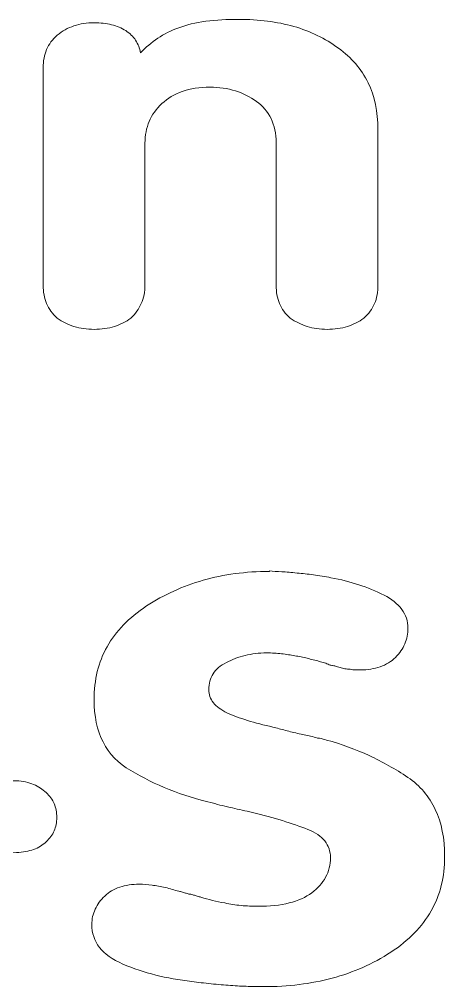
# Model space of a CAD drawing. Header units: millimetres. Extents: x -847 to 848, y -600 to 600.
# Drawn here: x -635.7 to -593.1, y -599.5 to -502.7 of the extents above; entities that cross this region are included whole.
import ezdxf

# ---------------------------------------------------------------- set-up
doc = ezdxf.new("R2010")
doc.units = ezdxf.units.MM
doc.header["$MEASUREMENT"] = 0

msp = doc.modelspace()

# ---------------------------------------------------------------- linework, layer by layer
at = {"color": 250, "lineweight": 5}
for points, knots in [([(-633.2995, -529.2813), (-633.2995, -529.2813), (-633.2995, -507.5497), (-633.2995, -507.5497), (-633.2995, -507.5497), (-633.2995, -506.9083), (-633.1863, -506.314), (-632.9599, -505.767), (-632.9599, -505.767), (-632.7335, -505.2199), (-632.3751, -504.7389), (-631.8846, -504.3239), (-631.8846, -504.3239), (-631.3942, -503.9088), (-630.8377, -503.5976), (-630.2151, -503.3901), (-630.2151, -503.3901), (-629.5926, -503.1826), (-628.9229, -503.0788), (-628.2061, -503.0788), (-628.2061, -503.0788), (-627.5647, -503.0788), (-626.9799, -503.1448), (-626.4517, -503.2769), (-626.4517, -503.2769), (-625.9235, -503.4089), (-625.4519, -503.607), (-625.0369, -503.8711), (-625.0369, -503.8711), (-624.6219, -504.1352), (-624.2918, -504.4559), (-624.0465, -504.8332), (-624.0465, -504.8332), (-623.8013, -505.2105), (-623.6409, -505.6255), (-623.5655, -506.0782), (-623.5655, -506.0782), (-623.0373, -505.55), (-622.4619, -505.069), (-621.8394, -504.6351), (-621.8394, -504.6351), (-621.2169, -504.2012), (-620.5095, -503.8522), (-619.7172, -503.5881), (-619.7172, -503.5881), (-618.9626, -503.2863), (-618.0665, -503.0694), (-617.029, -502.9373), (-617.029, -502.9373), (-615.9915, -502.8053), (-614.8879, -502.7393), (-613.7183, -502.7393), (-613.7183, -502.7393), (-611.7187, -502.7393), (-609.8889, -502.9751), (-608.2288, -503.4467), (-608.2288, -503.4467), (-606.5687, -503.9183), (-605.0785, -504.6445), (-603.758, -505.6255), (-603.758, -505.6255), (-602.4375, -506.5687), (-601.4471, -507.7194), (-600.7868, -509.0777), (-600.7868, -509.0777), (-600.1266, -510.4359), (-599.7965, -511.9828), (-599.7965, -513.7183), (-599.7965, -513.7183), (-599.7965, -513.7183), (-599.7965, -529.2813), (-599.7965, -529.2813), (-599.7965, -529.2813), (-599.7965, -529.9982), (-599.9097, -530.6301), (-600.136, -531.1772), (-600.136, -531.1772), (-600.3624, -531.7243), (-600.7208, -532.2053), (-601.2113, -532.6203), (-601.2113, -532.6203), (-601.7018, -532.9976), (-602.2488, -533.2806), (-602.8525, -533.4692), (-602.8525, -533.4692), (-603.4561, -533.6578), (-604.1353, -533.7522), (-604.8898, -533.7522), (-604.8898, -533.7522), (-605.6067, -533.7522), (-606.2669, -533.6578), (-606.8706, -533.4692), (-606.8706, -533.4692), (-607.4742, -533.2806), (-608.0402, -532.9976), (-608.5684, -532.6203), (-608.5684, -532.6203), (-609.0588, -532.2053), (-609.4173, -531.7243), (-609.6436, -531.1772), (-609.6436, -531.1772), (-609.87, -530.6301), (-609.9832, -530.017), (-609.9832, -529.3379), (-609.9832, -529.3379), (-609.9832, -529.3379), (-609.9832, -515.0765), (-609.9832, -515.0765), (-609.9832, -515.0765), (-609.9832, -514.171), (-610.153, -513.3693), (-610.4925, -512.6713), (-610.4925, -512.6713), (-610.8321, -511.9733), (-611.3226, -511.398), (-611.9639, -510.9452), (-611.9639, -510.9452), (-612.5676, -510.4925), (-613.2656, -510.1435), (-614.0579, -509.8983), (-614.0579, -509.8983), (-614.8502, -509.653), (-615.6991, -509.5304), (-616.6046, -509.5304), (-616.6046, -509.5304), (-617.661, -509.5304), (-618.5853, -509.6719), (-619.3776, -509.9548), (-619.3776, -509.9548), (-620.1699, -510.2378), (-620.849, -510.6434), (-621.415, -511.1716), (-621.415, -511.1716), (-621.9809, -511.6998), (-622.4053, -512.294), (-622.6883, -512.9543), (-622.6883, -512.9543), (-622.9713, -513.6145), (-623.1127, -514.3408), (-623.1127, -515.1331), (-623.1127, -515.1331), (-623.1127, -515.1331), (-623.1127, -529.2813), (-623.1127, -529.2813), (-623.1127, -529.2813), (-623.1127, -529.9982), (-623.2354, -530.6301), (-623.4806, -531.1772), (-623.4806, -531.1772), (-623.7258, -531.7243), (-624.0748, -532.2053), (-624.5276, -532.6203), (-624.5276, -532.6203), (-625.018, -532.9976), (-625.5651, -533.2806), (-626.1688, -533.4692), (-626.1688, -533.4692), (-626.7724, -533.6578), (-627.4515, -533.7522), (-628.2061, -533.7522), (-628.2061, -533.7522), (-628.9229, -533.7522), (-629.5926, -533.6578), (-630.2151, -533.4692), (-630.2151, -533.4692), (-630.8377, -533.2806), (-631.3942, -532.9976), (-631.8846, -532.6203), (-631.8846, -532.6203), (-632.3751, -532.2053), (-632.7335, -531.7243), (-632.9599, -531.1772), (-632.9599, -531.1772), (-633.1863, -530.6301), (-633.2995, -530.017), (-633.2995, -529.3379), (-633.2995, -529.3379), (-633.2995, -529.3379), (-633.2995, -529.2813), (-633.2995, -529.2813)], [0, 0, 0, 0, 0.0222222, 0.0222222, 0.0222222, 0.0222222, 0.0444444, 0.0444444, 0.0444444, 0.0444444, 0.0666667, 0.0666667, 0.0666667, 0.0666667, 0.0888889, 0.0888889, 0.0888889, 0.0888889, 0.1111111, 0.1111111, 0.1111111, 0.1111111, 0.1333333, 0.1333333, 0.1333333, 0.1333333, 0.1555556, 0.1555556, 0.1555556, 0.1555556, 0.1777778, 0.1777778, 0.1777778, 0.1777778, 0.2, 0.2, 0.2, 0.2, 0.2222222, 0.2222222, 0.2222222, 0.2222222, 0.2444444, 0.2444444, 0.2444444, 0.2444444, 0.2666667, 0.2666667, 0.2666667, 0.2666667, 0.2888889, 0.2888889, 0.2888889, 0.2888889, 0.3111111, 0.3111111, 0.3111111, 0.3111111, 0.3333333, 0.3333333, 0.3333333, 0.3333333, 0.3555556, 0.3555556, 0.3555556, 0.3555556, 0.3777778, 0.3777778, 0.3777778, 0.3777778, 0.4, 0.4, 0.4, 0.4, 0.4222222, 0.4222222, 0.4222222, 0.4222222, 0.4444444, 0.4444444, 0.4444444, 0.4444444, 0.4666667, 0.4666667, 0.4666667, 0.4666667, 0.4888889, 0.4888889, 0.4888889, 0.4888889, 0.5111111, 0.5111111, 0.5111111, 0.5111111, 0.5333333, 0.5333333, 0.5333333, 0.5333333, 0.5555556, 0.5555556, 0.5555556, 0.5555556, 0.5777778, 0.5777778, 0.5777778, 0.5777778, 0.6, 0.6, 0.6, 0.6, 0.6222222, 0.6222222, 0.6222222, 0.6222222, 0.6444444, 0.6444444, 0.6444444, 0.6444444, 0.6666667, 0.6666667, 0.6666667, 0.6666667, 0.6888889, 0.6888889, 0.6888889, 0.6888889, 0.7111111, 0.7111111, 0.7111111, 0.7111111, 0.7333333, 0.7333333, 0.7333333, 0.7333333, 0.7555556, 0.7555556, 0.7555556, 0.7555556, 0.7777778, 0.7777778, 0.7777778, 0.7777778, 0.8, 0.8, 0.8, 0.8, 0.8222222, 0.8222222, 0.8222222, 0.8222222, 0.8444444, 0.8444444, 0.8444444, 0.8444444, 0.8666667, 0.8666667, 0.8666667, 0.8666667, 0.8888889, 0.8888889, 0.8888889, 0.8888889, 0.9111111, 0.9111111, 0.9111111, 0.9111111, 0.9333333, 0.9333333, 0.9333333, 0.9333333, 0.9555556, 0.9555556, 0.9555556, 0.9555556, 0.9777778, 0.9777778, 0.9777778, 0.9777778, 1, 1, 1, 1]), ([(-610.6624, -557.9173), (-610.2851, -557.9551), (-609.8701, -557.9834), (-609.4173, -558.0022), (-609.4173, -558.0022), (-608.9646, -558.0211), (-608.4553, -558.0683), (-607.8893, -558.1437), (-607.8893, -558.1437), (-607.3611, -558.1814), (-606.8141, -558.238), (-606.2481, -558.3135), (-606.2481, -558.3135), (-605.6822, -558.3889), (-605.0974, -558.4833), (-604.4938, -558.5965), (-604.4938, -558.5965), (-603.5128, -558.7851), (-602.5885, -559.0209), (-601.7207, -559.3039), (-601.7207, -559.3039), (-600.853, -559.5868), (-600.0041, -559.9358), (-599.174, -560.3508), (-599.174, -560.3508), (-598.4195, -560.7281), (-597.8347, -561.1997), (-597.4197, -561.7657), (-597.4197, -561.7657), (-597.0046, -562.3316), (-596.7971, -562.9541), (-596.7971, -563.6332), (-596.7971, -563.6332), (-596.7971, -564.1992), (-596.9009, -564.7274), (-597.1084, -565.2178), (-597.1084, -565.2178), (-597.3159, -565.7083), (-597.6272, -566.161), (-598.0422, -566.5761), (-598.0422, -566.5761), (-598.4572, -566.9911), (-598.9665, -567.3023), (-599.5702, -567.5098), (-599.5702, -567.5098), (-600.1738, -567.7173), (-600.8341, -567.8211), (-601.5509, -567.8211), (-601.5509, -567.8211), (-601.7018, -567.8211), (-601.8622, -567.8211), (-602.032, -567.8211), (-602.032, -567.8211), (-602.2018, -567.8211), (-602.381, -567.8022), (-602.5696, -567.7645), (-602.5696, -567.7645), (-602.7583, -567.7645), (-602.9375, -567.7456), (-603.1072, -567.7079), (-603.1072, -567.7079), (-603.277, -567.6702), (-603.4374, -567.6325), (-603.5883, -567.5947), (-603.5883, -567.5947), (-603.6637, -567.557), (-603.7486, -567.5287), (-603.8429, -567.5098), (-603.8429, -567.5098), (-603.9373, -567.491), (-604.0222, -567.4627), (-604.0976, -567.4249), (-604.0976, -567.4249), (-604.1731, -567.4249), (-604.258, -567.4155), (-604.3523, -567.3967), (-604.3523, -567.3967), (-604.4466, -567.3778), (-604.5504, -567.3495), (-604.6635, -567.3118), (-604.6635, -567.3118), (-604.8145, -567.2363), (-604.9748, -567.1703), (-605.1446, -567.1137), (-605.1446, -567.1137), (-605.3144, -567.0571), (-605.4936, -567.0099), (-605.6822, -566.9722), (-605.6822, -566.9722), (-606.0595, -566.859), (-606.4557, -566.7553), (-606.8707, -566.6609), (-606.8707, -566.6609), (-607.2857, -566.5666), (-607.7007, -566.4817), (-608.1157, -566.4063), (-608.1157, -566.4063), (-608.5307, -566.3308), (-608.974, -566.2648), (-609.4456, -566.2082), (-609.4456, -566.2082), (-609.9173, -566.1516), (-610.4172, -566.1233), (-610.9454, -566.1233), (-610.9454, -566.1233), (-611.6999, -566.1233), (-612.4168, -566.2082), (-613.0959, -566.378), (-613.0959, -566.378), (-613.775, -566.5478), (-614.3975, -566.7836), (-614.9635, -567.0854), (-614.9635, -567.0854), (-615.5671, -567.3872), (-616.0104, -567.7645), (-616.2934, -568.2172), (-616.2934, -568.2172), (-616.5764, -568.67), (-616.7178, -569.1982), (-616.7178, -569.8018), (-616.7178, -569.8018), (-616.7178, -570.2923), (-616.5669, -570.7262), (-616.2651, -571.1035), (-616.2651, -571.1035), (-615.9633, -571.4808), (-615.5105, -571.8203), (-614.9069, -572.1222), (-614.9069, -572.1222), (-614.3032, -572.3863), (-613.6147, -572.6409), (-612.8412, -572.8862), (-612.8412, -572.8862), (-612.0678, -573.1314), (-611.2283, -573.3483), (-610.3228, -573.537), (-610.3228, -573.537), (-609.9078, -573.6502), (-609.4834, -573.7634), (-609.0495, -573.8765), (-609.0495, -573.8765), (-608.6156, -573.9897), (-608.1534, -574.1029), (-607.663, -574.2161), (-607.663, -574.2161), (-607.4366, -574.2538), (-607.2197, -574.301), (-607.0122, -574.3576), (-607.0122, -574.3576), (-606.8046, -574.4142), (-606.5877, -574.4613), (-606.3613, -574.4991), (-606.3613, -574.4991), (-606.135, -574.5745), (-605.8992, -574.6311), (-605.6539, -574.6688), (-605.6539, -574.6688), (-605.4087, -574.7066), (-605.1729, -574.7632), (-604.9465, -574.8386), (-604.9465, -574.8386), (-603.4374, -575.2536), (-602.0131, -575.7724), (-600.6737, -576.3949), (-600.6737, -576.3949), (-599.3344, -577.0174), (-598.0422, -577.7437), (-596.7971, -578.5737), (-596.7971, -578.5737), (-595.5898, -579.4038), (-594.6749, -580.479), (-594.0524, -581.7995), (-594.0524, -581.7995), (-593.4299, -583.12), (-593.1186, -584.6858), (-593.1186, -586.4968), (-593.1186, -586.4968), (-593.1186, -588.5341), (-593.5713, -590.3451), (-594.4768, -591.9297), (-594.4768, -591.9297), (-595.3823, -593.5143), (-596.7217, -594.8914), (-598.4949, -596.061), (-598.4949, -596.061), (-600.3059, -597.2305), (-602.2678, -598.0983), (-604.3806, -598.6642), (-604.3806, -598.6642), (-606.4934, -599.2302), (-608.776, -599.5131), (-611.2283, -599.5131), (-611.2283, -599.5131), (-611.7188, -599.5131), (-612.2376, -599.5037), (-612.7846, -599.4848), (-612.7846, -599.4848), (-613.3317, -599.466), (-613.9259, -599.4377), (-614.5673, -599.3999), (-614.5673, -599.3999), (-614.8691, -599.3622), (-615.1804, -599.3339), (-615.5011, -599.315), (-615.5011, -599.315), (-615.8218, -599.2962), (-616.1519, -599.2679), (-616.4915, -599.2302), (-616.4915, -599.2302), (-616.831, -599.1924), (-617.1611, -599.1547), (-617.4818, -599.117), (-617.4818, -599.117), (-617.8025, -599.0792), (-618.1138, -599.0415), (-618.4156, -599.0038), (-618.4156, -599.0038), (-619.6984, -598.8529), (-620.9057, -598.6359), (-622.0376, -598.353), (-622.0376, -598.353), (-623.1694, -598.07), (-624.2636, -597.7021), (-625.32, -597.2494), (-625.32, -597.2494), (-626.3764, -596.7967), (-627.1592, -596.2402), (-627.6686, -595.5799), (-627.6686, -595.5799), (-628.1779, -594.9197), (-628.4326, -594.1557), (-628.4326, -593.2879), (-628.4326, -593.2879), (-628.4326, -592.7597), (-628.3194, -592.2504), (-628.093, -591.7599), (-628.093, -591.7599), (-627.8666, -591.2694), (-627.5459, -590.8355), (-627.1309, -590.4583), (-627.1309, -590.4583), (-626.7159, -590.0432), (-626.216, -589.7414), (-625.6312, -589.5528), (-625.6312, -589.5528), (-625.0464, -589.3641), (-624.3956, -589.2698), (-623.6788, -589.2698), (-623.6788, -589.2698), (-623.2637, -589.2698), (-622.8393, -589.2981), (-622.4054, -589.3547), (-622.4054, -589.3547), (-621.9715, -589.4113), (-621.5282, -589.4962), (-621.0755, -589.6094), (-621.0755, -589.6094), (-620.8491, -589.6471), (-620.6227, -589.7037), (-620.3964, -589.7791), (-620.3964, -589.7791), (-620.17, -589.8546), (-619.9436, -589.9112), (-619.7173, -589.9489), (-619.7173, -589.9489), (-619.6041, -589.9867), (-619.4815, -590.0244), (-619.3494, -590.0621), (-619.3494, -590.0621), (-619.2174, -590.0998), (-619.0947, -590.1376), (-618.9815, -590.1753), (-618.9815, -590.1753), (-618.8684, -590.213), (-618.7457, -590.2413), (-618.6137, -590.2602), (-618.6137, -590.2602), (-618.4816, -590.279), (-618.359, -590.3073), (-618.2458, -590.3451), (-618.2458, -590.3451), (-618.1327, -590.3828), (-618.01, -590.4205), (-617.878, -590.4583), (-617.878, -590.4583), (-617.7459, -590.496), (-617.6233, -590.5337), (-617.5101, -590.5714), (-617.5101, -590.5714), (-617.1328, -590.6846), (-616.7461, -590.7884), (-616.35, -590.8827), (-616.35, -590.8827), (-615.9538, -590.977), (-615.5482, -591.0619), (-615.1332, -591.1374), (-615.1332, -591.1374), (-614.605, -591.2506), (-614.058, -591.3354), (-613.492, -591.392), (-613.492, -591.392), (-612.9261, -591.4486), (-612.3602, -591.4769), (-611.7943, -591.4769), (-611.7943, -591.4769), (-610.6247, -591.4769), (-609.5871, -591.3637), (-608.6816, -591.1374), (-608.6816, -591.1374), (-607.7762, -590.911), (-607.0216, -590.5714), (-606.4179, -590.1187), (-606.4179, -590.1187), (-605.8143, -589.666), (-605.3521, -589.1472), (-605.0314, -588.5624), (-605.0314, -588.5624), (-604.7107, -587.9776), (-604.5504, -587.3268), (-604.5504, -586.6099), (-604.5504, -586.6099), (-604.5504, -585.9686), (-604.739, -585.4121), (-605.1163, -584.9404), (-605.1163, -584.9404), (-605.4936, -584.4688), (-606.0595, -584.0821), (-606.8141, -583.7803), (-606.8141, -583.7803), (-607.6064, -583.4785), (-608.4553, -583.1861), (-609.3608, -582.9031), (-609.3608, -582.9031), (-610.2662, -582.6201), (-611.2661, -582.3466), (-612.3602, -582.0825), (-612.3602, -582.0825), (-612.6997, -582.0071), (-613.0393, -581.9316), (-613.3789, -581.8561), (-613.3789, -581.8561), (-613.7184, -581.7807), (-614.0391, -581.7052), (-614.3409, -581.6298), (-614.3409, -581.6298), (-614.6805, -581.5543), (-615.02, -581.4789), (-615.3596, -581.4034), (-615.3596, -581.4034), (-615.6992, -581.3279), (-616.0387, -581.2336), (-616.3783, -581.1204), (-616.3783, -581.1204), (-617.8874, -580.7809), (-619.3211, -580.3376), (-620.6793, -579.7905), (-620.6793, -579.7905), (-622.0376, -579.2434), (-623.3203, -578.6115), (-624.5277, -577.8946), (-624.5277, -577.8946), (-625.7727, -577.1778), (-626.697, -576.2251), (-627.3007, -575.0367), (-627.3007, -575.0367), (-627.9044, -573.8482), (-628.2062, -572.4429), (-628.2062, -570.8205), (-628.2062, -570.8205), (-628.2062, -568.8209), (-627.7723, -567.0477), (-626.9046, -565.5008), (-626.9046, -565.5008), (-626.0368, -563.9539), (-624.7163, -562.5957), (-622.9431, -561.4261), (-622.9431, -561.4261), (-621.2075, -560.2942), (-619.3211, -559.4359), (-617.2838, -558.8511), (-617.2838, -558.8511), (-615.2464, -558.2663), (-613.0393, -557.9739), (-610.6624, -557.9739), (-610.6624, -557.9739), (-610.6624, -557.9739), (-610.6624, -557.9173), (-610.6624, -557.9173)], [0, 0, 0, 0, 0.0103093, 0.0103093, 0.0103093, 0.0103093, 0.0206186, 0.0206186, 0.0206186, 0.0206186, 0.0309278, 0.0309278, 0.0309278, 0.0309278, 0.0412371, 0.0412371, 0.0412371, 0.0412371, 0.0515464, 0.0515464, 0.0515464, 0.0515464, 0.0618557, 0.0618557, 0.0618557, 0.0618557, 0.0721649, 0.0721649, 0.0721649, 0.0721649, 0.0824742, 0.0824742, 0.0824742, 0.0824742, 0.0927835, 0.0927835, 0.0927835, 0.0927835, 0.1030928, 0.1030928, 0.1030928, 0.1030928, 0.1134021, 0.1134021, 0.1134021, 0.1134021, 0.1237113, 0.1237113, 0.1237113, 0.1237113, 0.1340206, 0.1340206, 0.1340206, 0.1340206, 0.1443299, 0.1443299, 0.1443299, 0.1443299, 0.1546392, 0.1546392, 0.1546392, 0.1546392, 0.1649485, 0.1649485, 0.1649485, 0.1649485, 0.1752577, 0.1752577, 0.1752577, 0.1752577, 0.185567, 0.185567, 0.185567, 0.185567, 0.1958763, 0.1958763, 0.1958763, 0.1958763, 0.2061856, 0.2061856, 0.2061856, 0.2061856, 0.2164948, 0.2164948, 0.2164948, 0.2164948, 0.2268041, 0.2268041, 0.2268041, 0.2268041, 0.2371134, 0.2371134, 0.2371134, 0.2371134, 0.2474227, 0.2474227, 0.2474227, 0.2474227, 0.257732, 0.257732, 0.257732, 0.257732, 0.2680412, 0.2680412, 0.2680412, 0.2680412, 0.2783505, 0.2783505, 0.2783505, 0.2783505, 0.2886598, 0.2886598, 0.2886598, 0.2886598, 0.2989691, 0.2989691, 0.2989691, 0.2989691, 0.3092784, 0.3092784, 0.3092784, 0.3092784, 0.3195876, 0.3195876, 0.3195876, 0.3195876, 0.3298969, 0.3298969, 0.3298969, 0.3298969, 0.3402062, 0.3402062, 0.3402062, 0.3402062, 0.3505155, 0.3505155, 0.3505155, 0.3505155, 0.3608247, 0.3608247, 0.3608247, 0.3608247, 0.371134, 0.371134, 0.371134, 0.371134, 0.3814433, 0.3814433, 0.3814433, 0.3814433, 0.3917526, 0.3917526, 0.3917526, 0.3917526, 0.4020619, 0.4020619, 0.4020619, 0.4020619, 0.4123711, 0.4123711, 0.4123711, 0.4123711, 0.4226804, 0.4226804, 0.4226804, 0.4226804, 0.4329897, 0.4329897, 0.4329897, 0.4329897, 0.443299, 0.443299, 0.443299, 0.443299, 0.4536082, 0.4536082, 0.4536082, 0.4536082, 0.4639175, 0.4639175, 0.4639175, 0.4639175, 0.4742268, 0.4742268, 0.4742268, 0.4742268, 0.4845361, 0.4845361, 0.4845361, 0.4845361, 0.4948454, 0.4948454, 0.4948454, 0.4948454, 0.5051546, 0.5051546, 0.5051546, 0.5051546, 0.5154639, 0.5154639, 0.5154639, 0.5154639, 0.5257732, 0.5257732, 0.5257732, 0.5257732, 0.5360825, 0.5360825, 0.5360825, 0.5360825, 0.5463918, 0.5463918, 0.5463918, 0.5463918, 0.556701, 0.556701, 0.556701, 0.556701, 0.5670103, 0.5670103, 0.5670103, 0.5670103, 0.5773196, 0.5773196, 0.5773196, 0.5773196, 0.5876289, 0.5876289, 0.5876289, 0.5876289, 0.5979381, 0.5979381, 0.5979381, 0.5979381, 0.6082474, 0.6082474, 0.6082474, 0.6082474, 0.6185567, 0.6185567, 0.6185567, 0.6185567, 0.628866, 0.628866, 0.628866, 0.628866, 0.6391753, 0.6391753, 0.6391753, 0.6391753, 0.6494845, 0.6494845, 0.6494845, 0.6494845, 0.6597938, 0.6597938, 0.6597938, 0.6597938, 0.6701031, 0.6701031, 0.6701031, 0.6701031, 0.6804124, 0.6804124, 0.6804124, 0.6804124, 0.6907216, 0.6907216, 0.6907216, 0.6907216, 0.7010309, 0.7010309, 0.7010309, 0.7010309, 0.7113402, 0.7113402, 0.7113402, 0.7113402, 0.7216495, 0.7216495, 0.7216495, 0.7216495, 0.7319588, 0.7319588, 0.7319588, 0.7319588, 0.742268, 0.742268, 0.742268, 0.742268, 0.7525773, 0.7525773, 0.7525773, 0.7525773, 0.7628866, 0.7628866, 0.7628866, 0.7628866, 0.7731959, 0.7731959, 0.7731959, 0.7731959, 0.7835052, 0.7835052, 0.7835052, 0.7835052, 0.7938144, 0.7938144, 0.7938144, 0.7938144, 0.8041237, 0.8041237, 0.8041237, 0.8041237, 0.814433, 0.814433, 0.814433, 0.814433, 0.8247423, 0.8247423, 0.8247423, 0.8247423, 0.8350515, 0.8350515, 0.8350515, 0.8350515, 0.8453608, 0.8453608, 0.8453608, 0.8453608, 0.8556701, 0.8556701, 0.8556701, 0.8556701, 0.8659794, 0.8659794, 0.8659794, 0.8659794, 0.8762887, 0.8762887, 0.8762887, 0.8762887, 0.8865979, 0.8865979, 0.8865979, 0.8865979, 0.8969072, 0.8969072, 0.8969072, 0.8969072, 0.9072165, 0.9072165, 0.9072165, 0.9072165, 0.9175258, 0.9175258, 0.9175258, 0.9175258, 0.9278351, 0.9278351, 0.9278351, 0.9278351, 0.9381443, 0.9381443, 0.9381443, 0.9381443, 0.9484536, 0.9484536, 0.9484536, 0.9484536, 0.9587629, 0.9587629, 0.9587629, 0.9587629, 0.9690722, 0.9690722, 0.9690722, 0.9690722, 0.9793814, 0.9793814, 0.9793814, 0.9793814, 0.9896907, 0.9896907, 0.9896907, 0.9896907, 1, 1, 1, 1]), ([(-651.0131, -578.9133), (-651.0131, -578.9133), (-635.9594, -578.9133), (-635.9594, -578.9133), (-635.9594, -578.9133), (-635.318, -578.951), (-634.7521, -579.0737), (-634.2616, -579.2812), (-634.2616, -579.2812), (-633.7711, -579.4887), (-633.3561, -579.7622), (-633.0165, -580.1018), (-633.0165, -580.1018), (-632.6393, -580.4413), (-632.3657, -580.8092), (-632.1959, -581.2053), (-632.1959, -581.2053), (-632.0262, -581.6015), (-631.9413, -582.0636), (-631.9413, -582.5918), (-631.9413, -582.5918), (-631.9413, -583.0823), (-632.0262, -583.5256), (-632.1959, -583.9218), (-632.1959, -583.9218), (-632.3657, -584.3179), (-632.6393, -584.6858), (-633.0165, -585.0253), (-633.0165, -585.0253), (-633.3561, -585.3649), (-633.7711, -585.6196), (-634.2616, -585.7893), (-634.2616, -585.7893), (-634.7521, -585.9591), (-635.318, -586.0629), (-635.9594, -586.1006), (-635.9594, -586.1006), (-635.9594, -586.1006), (-651.0131, -586.044), (-651.0131, -586.044), (-651.0131, -586.044), (-651.6922, -586.044), (-652.2864, -585.9591), (-652.7958, -585.7893), (-652.7958, -585.7893), (-653.3051, -585.6196), (-653.7295, -585.3649), (-654.0691, -585.0253), (-654.0691, -585.0253), (-654.4464, -584.6858), (-654.7105, -584.3179), (-654.8614, -583.9218), (-654.8614, -583.9218), (-655.0123, -583.5256), (-655.0878, -583.0823), (-655.0878, -582.5918), (-655.0878, -582.5918), (-655.0878, -582.0636), (-655.0123, -581.6015), (-654.8614, -581.2053), (-654.8614, -581.2053), (-654.7105, -580.8092), (-654.4464, -580.4413), (-654.0691, -580.1018), (-654.0691, -580.1018), (-653.7295, -579.7622), (-653.3051, -579.4981), (-652.7958, -579.3095), (-652.7958, -579.3095), (-652.2864, -579.1208), (-651.6922, -579.0076), (-651.0131, -578.9699), (-651.0131, -578.9699), (-651.0131, -578.9699), (-651.0131, -578.9133), (-651.0131, -578.9133)], [0, 0, 0, 0, 0.0526316, 0.0526316, 0.0526316, 0.0526316, 0.1052632, 0.1052632, 0.1052632, 0.1052632, 0.1578947, 0.1578947, 0.1578947, 0.1578947, 0.2105263, 0.2105263, 0.2105263, 0.2105263, 0.2631579, 0.2631579, 0.2631579, 0.2631579, 0.3157895, 0.3157895, 0.3157895, 0.3157895, 0.3684211, 0.3684211, 0.3684211, 0.3684211, 0.4210526, 0.4210526, 0.4210526, 0.4210526, 0.4736842, 0.4736842, 0.4736842, 0.4736842, 0.5263158, 0.5263158, 0.5263158, 0.5263158, 0.5789474, 0.5789474, 0.5789474, 0.5789474, 0.6315789, 0.6315789, 0.6315789, 0.6315789, 0.6842105, 0.6842105, 0.6842105, 0.6842105, 0.7368421, 0.7368421, 0.7368421, 0.7368421, 0.7894737, 0.7894737, 0.7894737, 0.7894737, 0.8421053, 0.8421053, 0.8421053, 0.8421053, 0.8947368, 0.8947368, 0.8947368, 0.8947368, 0.9473684, 0.9473684, 0.9473684, 0.9473684, 1, 1, 1, 1])]:
    msp.add_open_spline(points, degree=3, knots=knots, dxfattribs=at)

doc.saveas('drawing.dxf')
